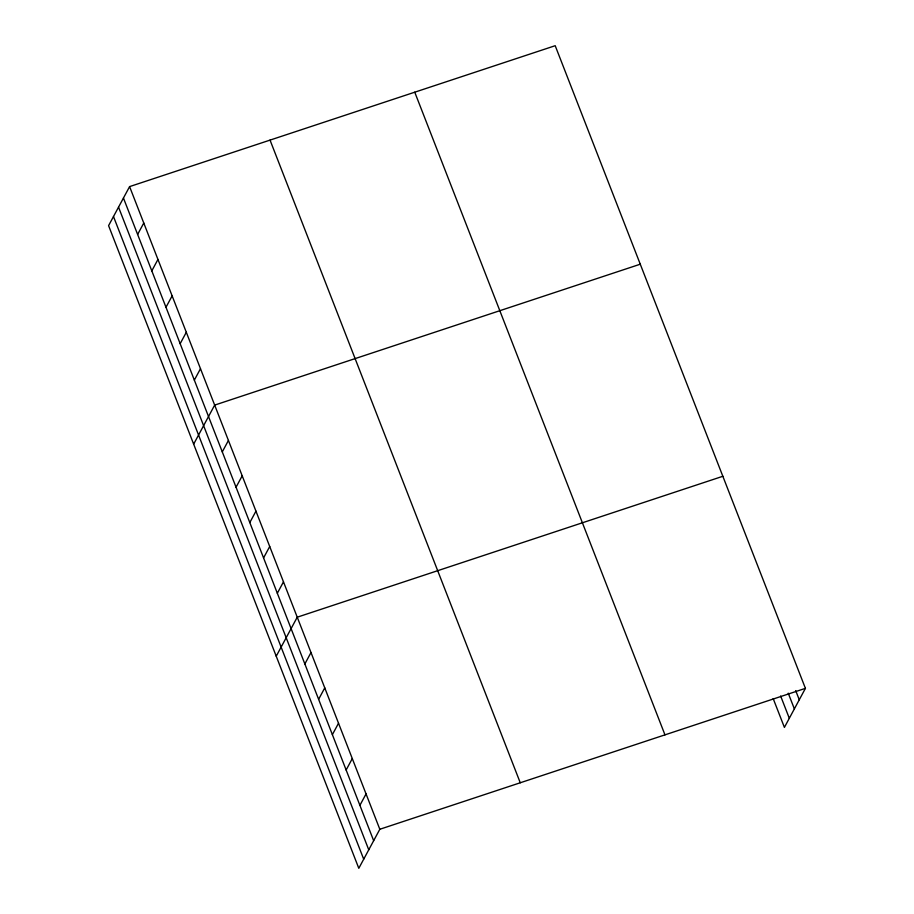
<?xml version="1.0" encoding="UTF-8"?>
<svg xmlns="http://www.w3.org/2000/svg" width="914" height="914" viewBox="0 0 914 914"><rect width="100%" height="100%" fill="white"/><g stroke="black" fill="none" stroke-linecap="round" stroke-linejoin="round"><path stroke-width="1.37" d="M129.594 186.605L108.583 225.644L358.802 868.3L379.813 829.272L805.417 688.356L555.198 45.7L129.594 186.605L379.813 829.272M137.626 234.452L143.772 223.027M151.804 270.864L157.951 259.439M165.982 307.287L172.129 295.862M180.161 343.698L186.307 332.273M194.339 380.121L200.486 368.696M193.654 444.147L214.664 405.108L640.28 264.203M222.285 451.882L228.431 440.457M236.041 487.231L242.199 475.806M249.808 522.58L255.954 511.154M263.563 557.928L269.721 546.492M277.33 593.266L283.477 581.841M276.222 656.218L297.244 617.19L722.848 476.285M304.853 663.964L311 652.539M318.609 699.313L324.767 687.888M332.376 734.65L338.523 723.225M346.132 769.999L352.29 758.574M359.899 805.348L366.046 793.923M805.417 688.356L784.406 727.395L773.187 698.593M795.706 690.618L799.27 699.781M788.245 693.189L794.369 708.898M780.647 696.022L789.308 718.278M414.75 92.2L664.969 734.856M270.041 140.105L520.26 782.772M123.447 198.03L373.666 840.697M118.534 207.147L368.753 849.803M113.485 216.527L363.703 859.194"/></g></svg>
